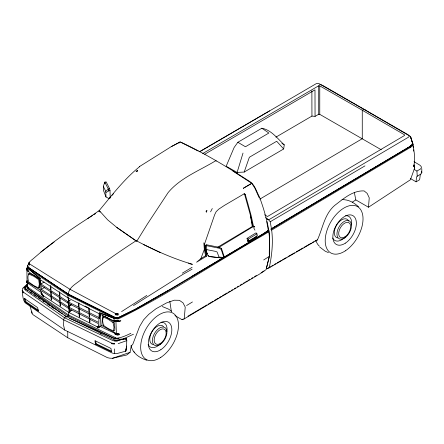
<?xml version="1.0" encoding="UTF-8"?>
<svg xmlns="http://www.w3.org/2000/svg" width="444" height="444" viewBox="0 0 444 444"><rect width="100%" height="100%" fill="white"/><g stroke="black" fill="none" stroke-linecap="round" stroke-linejoin="round"><path stroke-width="0.67" d="M27.167 269.98L27.905 270.829L27.905 270.213L27.012 269.924L26.884 269.031L28.566 267.471L27.067 268.065L26.884 269.031L27.062 282.062L27.839 283.477L27.184 283.4L27.073 280.625L26.967 282.656L27.839 284.099L27.844 283.044L26.862 281.435L27.073 281.085L26.967 282.656L40.476 292.047L39.227 278.987L27.9 271.267L26.884 269.502L27.195 267.516L27.162 270.446L27.905 270.829L27.9 271.267M27.106 282.673L27.112 282.212M116.428 333.777L116.311 334.854L115.04 333.827L119.181 334.265L117.777 333.921L119.181 333.799L119.181 334.265L118.948 334.848L117.593 334.981L115.007 333.366L115.096 334.476L117.593 334.981L117.777 333.921L115.007 333.366L100.055 326.445L100.622 314.435L114.058 321.006C116.239 321.789 118.859 322.133 120.896 320.779L117.283 321.223L114.019 320.551L115.562 321.484L115.523 320.329L113.969 319.896L114.058 321.006M116.556 340.809L126.052 338.372L126.784 340.226L126.562 346.47L125.619 351.315L126.679 346.076L126.013 351.087L117.366 353.446L114.469 353.64L114.485 348.917M27.067 268.065L26.884 269.502M68.365 307.437L68.37 306.976L71.29 304.701L68.37 306.976L68.443 308.364L98.701 323.82L98.579 326.035L98.002 326.74L97.108 326.74L68.665 312.382L41.753 294.644L40.881 292.774L43.568 295.826L43.329 296.697L41.753 294.644L41.397 293.14L41.747 293.223L42.519 294.705L42.458 295.665L43.501 296.204L41.397 293.14L41.22 293.628M68.076 302.292L68.082 301.831L70.035 300.299L68.082 301.831L68.148 303.224L98.923 318.892L98.746 322.483L68.37 306.976L41.375 289.36L41.015 285.459L68.148 303.224L68.104 302.791M68.67 312.837L68.659 312.382L71.617 310.106L68.659 312.382L68.781 315.157L68.21 316.006L66.3 316.883L64.086 315.246M414.296 164.774L413.625 166.322C415.667 158.913 414.013 150.688 412.726 143.19L412.987 145.171M117.266 321.684L117.144 320.501L115.523 320.329L119.02 321.639L118.837 320.418L117.144 320.501L119.036 321.162M40.054 279.115L39.51 278.133L39.544 278.765L40.054 279.115L40.021 278.482L28.316 268.698L28.793 267.649L27.284 267.005L27.428 266.095L28.366 267.51L68.321 294.161L114.513 317.244L118.659 318.764C168.559 294.222 214.741 262.804 263.014 235.326L268.775 231.735L268.964 230.919C266.811 219.353 263.603 207.959 259.44 196.914C256.355 191.542 254.917 184.327 249.106 181.113C227.306 166.972 204.912 153.513 181.402 142.396M99.167 313.708L67.849 297.824L40.476 279.825L40.865 283.994L68.082 301.831L98.979 317.549L99.167 313.708L100.044 312.953M100.055 326.445L101.837 325.663L102.62 315.112M354.384 192.729L355.816 199.905L368.492 207.226L369.247 197.846L367.149 193.384L364.124 190.92C352.703 190.31 343.201 198.995 334.604 205.505C324.425 214.335 322.749 228.266 317.432 239.915L269.258 267.788L266.922 268.781L270.529 266.7M174.908 315.579L182.057 319.702L184.227 318.875L185.226 307.093L182.995 302.814L179.37 300.311L174.237 300.205L166.456 302.963L156.033 308.735L148.784 314.308L143.595 319.824L139.555 326.59L132.806 344.278L131.208 346.054L130.07 352.336L126.779 354.967L112.454 358.297L109.879 358.191L107.476 357.675L67.766 337.767L32.912 314.624L32.018 313.242L30.042 305.916M410.389 178.521L416.072 181.829L416.494 177.084L417.216 176.207L421.067 173.97L421.8 172.672L421.8 168.787M40.193 284.504L39.438 287.74L38.545 287.934L33.589 285.492L28.644 281.901C27.905 279.176 27.245 275.646 29.215 273.299L34.41 275.652L39.061 278.782M247.697 240.487L247.569 240.87L248.646 241.025L257.37 235.831L256.921 233.822L256.071 232.817L247.031 238.384L247.569 240.87L248.451 242.069L256.438 237.296L256.588 236.058M420.379 173.981L419.769 178.849L419.275 179.981L416.072 181.829M40.021 278.482L27.578 267.871L28.122 266.861L27.539 265.928L27.783 265.074L29.343 263.542M24.259 287.04L24.032 288.689L25.33 290.082L64.497 317.749L112.449 340.376L114.857 341.131L117.721 340.998M283.666 148.968L284.254 144.849C277.567 138.689 271.362 129.959 261.855 128.227L237.851 142.28L234.11 147.536L226.168 166.234L237.107 172.427L244.189 172.061L283.666 148.968L276.695 141.264L249.356 157.265L244.189 172.061M99.606 313.497L100.189 313.164L99.362 318.675L100.211 313.797L99.606 313.497L99.578 312.865L114.33 318.359L114.835 317.732L114.896 317.36L68.321 294.161C68.887 286.341 77.839 283.222 82.601 278.288C100.161 265.312 117.827 252.425 136.241 240.67C154.229 250.244 172.86 258.53 192.419 264.324L189.327 263.681L188.628 263.026M269.258 267.788C271.867 255.439 273.271 242.679 271.667 230.097L271.001 229.01L409.224 146.864L409.773 147.78L410.25 147.591L412.232 146.082L413.064 144.616M100.277 212.016L99.029 211.544L99.234 210.523C111.927 195.249 124.165 179.143 139.682 166.617M184.227 318.875L260.933 273.254L266.067 269.641L269.364 256.327C268.981 248.179 270.18 239.888 268.775 231.735L267.976 230.697L268.509 229.648L268.315 230.464L262.559 234.227L191.275 276.795M266.295 268.842L269.552 255.511C269.175 247.358 270.357 239.072 268.964 230.919L167.693 291.186L135.12 309.812L118.132 318.148L114.835 317.732L68.526 294.694L28.072 267.238M268.126 231.124L268.509 229.648M114.48 343.712L111.294 343.673L114.513 344.089L114.48 343.712L111.239 342.918L63.498 319.741L23.571 292.302L22.289 290.487C22.711 294.533 22.505 299.461 25.153 302.802L64.719 330.047L112.027 352.958L114.469 353.64M113.553 330.919L114.003 327.2L113.031 322.683L108.125 319.225L103.269 316.955L102.603 320.751L103.358 325.352L108.475 328.726L113.553 330.919L114.458 330.719L114.885 329.293L114.574 324.248L113.919 322.205L111.844 320.54L105.866 317.038L103.829 316.278L103.269 316.955M237.107 172.427L243.012 153.08M28.46 263.658L29.676 262.376L28.46 263.658L28.721 262.793L31.53 260.029M413.836 165.939L414.069 165.207L414.635 168.098L410.411 179.764L368.492 207.226M103.324 186.369L104.828 182.118L106.133 181.846L109.607 188.75L110.018 190.62L110.19 197.946L108.63 198.385L105.972 196.942L103.435 190.371L103.324 186.369L105.744 191.303L105.972 196.942M103.474 317.26L103.829 316.278M200.882 258.608L204.34 249.411L203.846 242.874L206.488 256.216L196.559 262.243L200.882 258.608L205.6 255.75L206.488 256.216M221.484 248.446L221.162 249.284L223.843 257.426L219.009 257.093L218.109 257.509L209.019 256.432L208.025 255.722L205.999 250.227L205.167 246.581L205.489 245.737L206.682 244.794L219.58 247.408L221.484 248.446L224.159 256.582L223.843 257.426L222.549 258.131L209.501 256.621L208.075 255.483M206.682 244.794L206.36 245.637L206.832 249.667L205.999 250.227M28.854 274.203L29.215 273.299M38.545 287.934L39.327 284.221L38.689 279.67L33.677 276.24L28.655 273.97M29.648 263.958L29.065 265.284L29.415 262.926L28.571 264.485L29.404 263.453L29.648 263.958L69.891 289.238L115.773 313.68L118.332 313.558L117.488 315.062L118.737 314.763M247.952 241.014L248.451 242.069L248.512 241.586L255.861 237.196L256.393 236.025M115.773 313.68L115.174 314.996L116.589 313.786L116.3 315.14L117.438 313.747L117.488 315.062M217.788 247.147L252.286 226.529L254.59 226.34L253.768 227.972L254.956 230.164M210.578 211.855L212.282 208.53M26.823 286.441L27.439 285.287M116.428 334.238L115.94 321.528L113.969 319.896M168.071 290.559L135.337 309.252L118.093 317.715L117.149 318.886L114.33 318.359L99.578 312.865M130.869 333.311C125.652 335.875 120.257 338.206 114.513 338.539L68.193 315.995L27.878 288.517L27.717 286.913L27.145 287.862L27.367 286.119L26.795 287.168L27.395 285.287L27.717 286.913L28.449 287.673L27.878 288.517L62.415 314.013M68.193 315.995L68.781 315.157L116.306 338.056L115.718 339L117.566 338.195L116.983 339.238L118.892 338.112M115.101 337.701L114.513 338.539L69.431 318.287M99.267 327.145L98.995 326.396L98.313 327.222L97.242 327.228L98.285 327.9L98.002 326.74L98.995 326.396L98.873 327.622L97.108 326.74L97.508 327.983L98.873 327.622L99.606 326.679L98.579 326.035M189.327 263.681L189.577 263.342M109.596 198.44L110.795 196.897M254.59 226.34L253.047 226.967L252.286 226.529L252.725 225.979L250.394 215.168L244.478 193.906L244.045 193.878L224.425 205.4L218.692 209.196L216.167 211.671L214.696 214.663L204.634 243.75L206.688 254.667M244.478 193.906L245.232 194.344L248.079 204.334L251.154 215.606L253.485 226.418L218.548 247.586M27.672 290.581L25.225 288.517L25.214 287.201L27.384 284.532M179.326 142.957L180.153 141.98L198.229 151.054M27.811 266.389L27.284 267.005L27.578 267.871L28.777 268.048M27.361 284.471L25.153 287.029L25.225 288.517L25.214 287.201M112.055 195.349L113.431 193.8M98.979 317.549L99.861 316.583M126.74 340.659L125.852 339.116L126.14 338.822L126.74 340.659L118.176 343.628M136.075 171.523L137.018 170.568M27.361 284.005L22.539 288.411L22.2 290.798L23.393 292.923L22.289 290.487M105.744 191.303L108.303 189.022L109.607 188.75M31.89 259.851L41.381 251.754L54.157 241.974M40.382 290.148L26.979 281.801M205.167 246.581L206.36 245.637L219.258 248.246L221.162 249.284M40.837 252.07C57.398 238.789 74.781 226.54 92.807 215.34M126.052 338.372L126.301 339.494L126.14 338.822L125.38 338.761L117.732 340.481L114.236 339.938L66.25 316.406L64.497 317.749L63.498 319.741L63.797 320.651L63.481 325.014L64.719 330.047M409.695 146.503L411.122 145.427L411.216 145.776L409.235 147.219L271.068 229.448M39.227 278.987L40.182 278.305M139.238 166.722L171.218 146.664L180.153 141.98L171.218 146.664M103.358 325.352L103.918 324.964M87.718 218.565L99.234 210.523L107.637 219.836L116.839 227.472L136.175 240.914M146.786 295.454L121.567 311.621M133.494 305.566L183.006 274.314L192.08 269.203M263.681 259.956L269.364 256.327M352.325 202.131L355.816 199.905M93.962 214.624L95.682 213.547M186.558 305.566L192.452 301.953M247.031 238.384L248.235 239.122L256.921 233.822M106.033 192.513L108.708 190.892L110.018 190.62M206.521 253.879L207.709 253.169M182.301 273.171L192.097 267.321M271.667 230.097L409.773 147.78M182.057 319.702L183.244 318.997M188.001 316.172L207.015 304.867M208.203 304.157L212.954 301.332M214.147 300.627L218.304 298.152M219.491 297.447L221.273 296.387M222.466 295.682L227.217 292.851M228.405 292.146L230.186 291.086M231.38 290.382L232.567 289.677M234.349 288.617L235.536 287.906M237.318 286.846L238.506 286.141M240.293 285.081L242.074 284.021M243.262 283.316L244.45 282.606M245.637 281.901L247.419 280.841M248.612 280.136L249.8 279.426M251.582 278.371L252.769 277.661M254.551 276.601L256.332 275.541M261.089 272.716L264.058 270.951M41.375 289.36L44.616 287.446M271.001 229.01L409.734 146.731L411.954 145.022L412.748 143.651L410.489 136.591L408.008 134.665L322.782 85.459L319.652 84.149M40.865 283.994L44.111 282.073M271.462 228.782L270.235 221.756L364.968 165.878M259.829 199.128L362.265 138.706L362.265 110.229L319.763 85.875L318.709 85.775L202.719 153.541M199.6 151.809L316.161 83.711L317.504 83.35L318.848 83.611L321.267 84.965L364.03 109.424L406.249 134.027L408.785 135.537L409.251 136.319L408.63 137.096L268.67 219.847L266.278 218.465M204.734 154.251L314.99 89.832L315.057 116.378L311.943 116.084L275.896 137.157M315.057 116.378L318.709 114.247L319.763 114.352L381.291 149.772M199.45 151.726L269.63 110.834M414.113 169.408L416.933 171.051L420.712 168.859L421.395 167.649L421.14 166.445L419.93 165.218L414.03 161.666M25.203 302.037L38.606 311.261L37.496 307.509L24.165 298.318L25.203 302.037L25.824 301.676L38.667 310.517M95.454 344.083L111.477 351.848L110.945 348.418L94.949 340.681L95.454 344.083L96.076 343.723L111.483 351.187M271.728 266.006L272.927 265.312M274.131 264.618L275.929 263.575M277.134 262.881L281.335 260.456M282.534 259.762L286.136 257.681M287.94 256.638L294.544 252.825M296.342 251.787L302.947 247.968M304.151 247.275L311.355 243.112M312.554 242.418L313.758 241.725M409.718 146.592L411.216 145.776L411.877 144.128M113.031 322.683L113.919 322.205M117.283 321.223L116.506 321.595L115.579 321.023M118.304 339.26L123.116 339.011L133.433 334.232M314.957 241.031L317.432 239.915M112.454 358.297L130.07 352.336M116.539 340.753L117.782 340.642M114.835 317.732L115.706 318.753L116.206 317.715L114.513 317.244L118.093 317.715L134.982 309.435L167.638 290.776L263.064 233.966L268.315 230.464L266.722 221.528M118.548 317.477L115.79 317.582L117.582 317.81L117.588 318.22M123.116 339.011L125.38 338.761L125.852 339.116M26.862 281.896L27.195 281.879M99.029 211.544L99.8 211.511M255.861 237.196L256.438 237.296M206.832 249.667L215.817 251.421L217.144 252.075L219.009 257.093M216.333 161L215.534 160.839C199.456 170.646 180.419 177.794 168.148 192.563L147.214 224.331L136.741 241.308L116.839 227.472M27.539 265.928L27.894 266.028M117.582 317.81L117.133 317.654L118.093 317.715L118.659 318.764L117.149 318.886L114.896 317.36M365.201 109.829L364.03 109.424L362.265 110.229L404.484 134.793L404.667 135.403L267.543 216.494L264.563 214.802M409.235 147.219L410.25 147.591M162.254 306.526L168.631 309.163L171.6 311.311M146.914 360.3C141.941 358.669 136.924 356.116 133.866 351.742M244.045 193.878L245.232 194.344M101.837 325.663L118.948 334.848M328.488 252.664L325.141 251.165L319.674 246.964M143.601 244.589L160.439 252.642M100.133 333.472L101.365 334.077M114.33 318.359L67.965 295.343L28.316 268.698M85.032 306.116L88.106 307.698M27.106 270.241L28.871 271.251M261.855 128.227L268.881 133.034L245.449 146.753L237.851 142.28M252.725 225.979L253.485 226.418M113.642 320.185L115.94 321.528M281.879 143.445L284.254 144.849M232.945 171.095L251.759 183.322L254.773 187.967L259.152 197.68M28.449 287.673L68.781 315.157M25.907 288.939L25.963 289.421L25.169 288.034L25.907 288.939L66.25 316.406L66.311 316.888L66.25 316.406M29.942 292.13L31.646 293.29M33.922 294.838L36.192 296.381M38.467 297.93L40.171 299.089M43.013 301.026L44.15 301.798M47.558 304.123L49.833 305.666M51.537 306.832L53.813 308.375M265.551 217.677L268.67 219.847L270.235 221.756M358.569 206.782C354.673 203.297 349.95 200.227 344.633 199.767A26.745 15.44 -60 0 0 342.041 199.589M117.138 333.855L117.771 334.382M26.884 269.031L27.905 270.213M27.733 266.739L28.366 267.51L68.648 294.3L67.965 295.343L67.849 297.824L67.799 297.397M413.925 165.967L414.635 168.098M24.958 298.579L25.824 301.676M416.933 171.051L417.216 176.207M108.708 190.892L108.303 189.022L104.828 182.118L104.856 183.455M248.235 239.122L248.646 241.025M421.528 171.378L421.8 172.672M204.34 249.411L205.6 255.75M250.394 215.168L252.286 226.529M169.824 301.287L171.356 311.444M95.671 341.003L96.076 343.723M413.159 146.492L413.336 147.813M68.393 307.942L68.448 308.364L41.542 290.814L41.747 293.223M31.84 311.755L32.018 313.242M115.895 340.415L115.94 340.892M114.236 339.938L114.286 340.409M89.172 308.691L89.377 312.093M89.46 313.453L89.666 316.85M89.788 318.886L89.999 322.289M88.695 307.759L88.939 311.838M89.066 313.88L89.233 316.6M89.355 318.637L89.605 322.716M78.838 302.852L79.088 306.932M79.171 308.291L79.376 311.694M79.498 313.73L79.709 317.133M78.444 303.28L78.649 306.682M78.732 308.042L78.982 312.121M79.065 313.481L79.271 316.877M68.626 298.396L68.837 301.798M68.92 303.158L69.17 307.237M69.247 308.597L69.497 312.676M68.148 297.463L68.398 301.548M68.481 302.902L68.731 306.982M68.814 308.341L69.02 311.744M59.69 291.802L59.94 295.882M60.062 297.918L60.229 300.638M60.356 302.675L60.562 306.077M59.296 292.23L59.502 295.626M59.585 296.986L59.835 301.065M59.918 302.425L60.123 305.822M50.755 285.858L51.005 289.938M51.088 291.297L51.338 295.377M51.421 296.736L51.626 300.133M50.322 285.609L50.572 289.688M50.694 291.725L50.899 295.127M50.982 296.487L51.193 299.883M27.994 286.935L28.05 288.284M413.592 149.794L413.647 151.132M67.743 331.685L67.766 337.767M311.877 90.903L311.943 116.084M319.763 85.875L319.763 114.352M318.709 85.775L318.709 114.247M160.989 322.261A13.925 8.042 -60 0 1 166.883 331.579M160.994 343.268A13.925 8.042 -60 0 1 148.124 344.544M153.08 344.522A10.578 6.105 -60 0 1 151.942 331.89A10.578 6.105 -60 0 1 163.453 326.556M134.737 352.625A26.745 15.44 -60 0 1 131.041 345.504M345.526 215.717A13.925 8.042 -60 0 1 351.42 225.041M345.526 236.724A13.925 8.042 -60 0 1 332.661 238.001M337.618 237.984A10.578 6.105 -60 0 1 337.024 224.47A10.578 6.105 -60 0 1 348.679 221.106M319.275 246.081A26.745 15.44 -60 0 1 316.034 240.776M206.904 210.595L206.493 212.304L205.994 211.233L206.904 210.595M137.618 170.596L137.157 171.489L136.191 171.717L137.618 170.596M251.759 183.322L243.318 188.289L251.759 183.322M410.889 137.784L410.489 136.591L412.748 143.651L410.889 137.784M40.543 284.216L39.544 278.765L40.593 284.748L40.543 284.216M160.845 349.694A16.639 9.607 -60 0 0 169.852 323.393A16.639 9.607 -60 0 0 149.523 336.669A16.639 9.607 -60 0 0 160.845 349.694M160.55 343.334A8.503 4.906 -60 0 0 165.157 329.892A8.503 4.906 -60 0 0 154.767 336.674A8.503 4.906 -60 0 0 160.55 343.334M160.151 344.45A10.273 5.927 -60 0 0 165.712 328.21A10.273 5.927 -60 0 0 153.163 336.408A10.273 5.927 -60 0 0 160.151 344.45M160.817 357.37A26.745 15.44 -60 0 0 175.302 315.09A26.745 15.44 -60 0 0 142.618 336.435A26.745 15.44 -60 0 0 160.817 357.37M345.382 243.151A16.639 9.607 -60 0 0 354.39 216.85A16.639 9.607 -60 0 0 334.06 230.131A16.639 9.607 -60 0 0 345.382 243.151M345.088 236.791A8.503 4.906 -60 0 0 349.694 223.349A8.503 4.906 -60 0 0 339.305 230.136A8.503 4.906 -60 0 0 345.088 236.791M344.688 237.906A10.273 5.927 -60 0 0 350.249 221.667A10.273 5.927 -60 0 0 337.701 229.864A10.273 5.927 -60 0 0 344.688 237.906M345.354 250.832A26.745 15.44 -60 0 0 359.84 208.547A26.745 15.44 -60 0 0 327.156 229.892A26.745 15.44 -60 0 0 345.354 250.832"/></g></svg>
